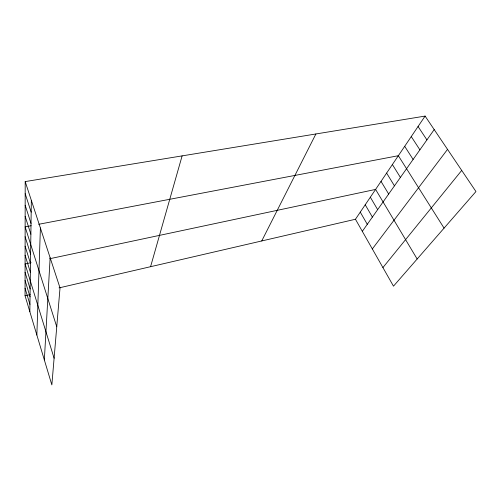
<?xml version="1.0" encoding="UTF-8"?>
<svg xmlns="http://www.w3.org/2000/svg" width="501" height="501" viewBox="0 0 501 501"><rect width="100%" height="100%" fill="white"/><g stroke="black" fill="none" stroke-linecap="round" stroke-linejoin="round"><path stroke-width="0.75" d="M25.194 181.587L60.026 287.918L51.853 384.918L25.05 295.765L25.194 181.587L425.098 116.082L475.95 191.545L393.485 286.165L355.453 219.256L425.098 116.082M29.841 311.703L31.331 200.325M36.861 335.05L40.393 227.98M44.345 359.931L50.138 257.733M150.576 266.695L182.12 155.88M261.735 240.956L315.899 133.967M362.317 231.337L434.198 129.59M372.331 248.947L447.531 149.367M382.921 267.578L461.715 170.421M25.05 295.765L30.16 294.582M59.024 287.9L355.453 219.256M31.112 262.687L25.094 263.964L54.102 358.253M49.781 258.716L375.593 189.416L417.151 259.004M31.15 225.726L25.138 226.872L56.751 326.802M38.671 224.291L398.345 155.705L444.068 228.124M418.053 126.509L426.921 139.892M411.258 136.579L419.901 149.837M404.695 146.305L413.112 159.437M392.389 164.535L400.405 177.423M386.615 173.089L394.45 185.858M381.017 181.381L388.676 194.031M370.333 197.212L377.654 209.631M365.223 204.777L372.393 217.083M360.269 212.123L367.283 224.316M25.182 193.687L31.175 212.161M25.169 205.247L31.024 223.459M25.15 216.294L30.88 234.255M25.125 236.71L30.611 254.182M25.113 246.16L30.486 263.401M25.1 255.234L30.367 272.25M25.081 272.362L30.148 288.933M25.069 280.454L30.041 296.805M25.063 288.244L29.941 304.389"/></g></svg>
